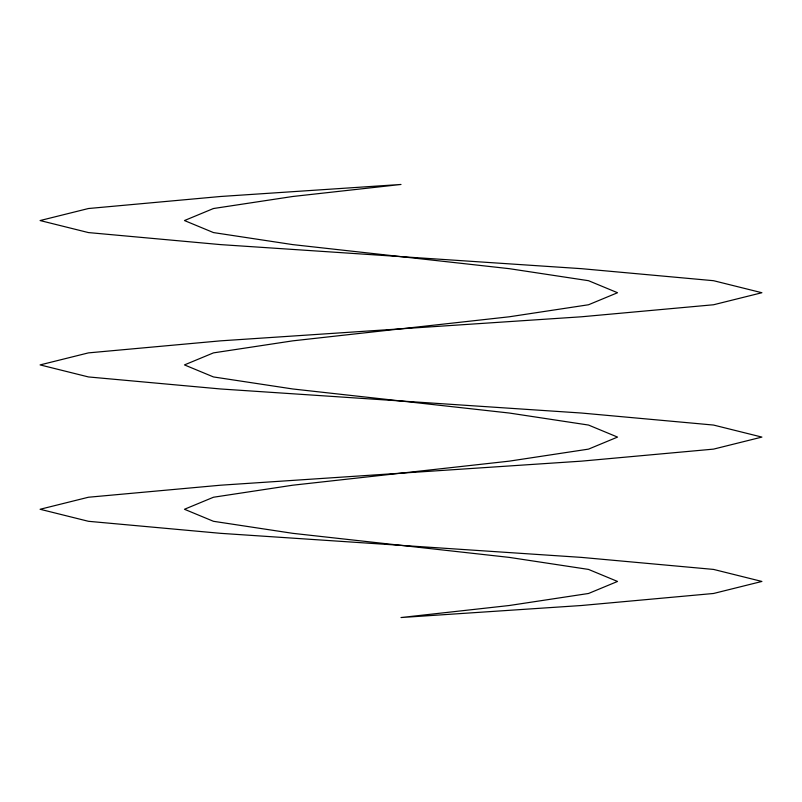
<?xml version="1.0" encoding="UTF-8"?>
<svg xmlns="http://www.w3.org/2000/svg" width="802" height="802" viewBox="0 0 802 802"><rect width="100%" height="100%" fill="white"/><g stroke="black" fill="none" stroke-linecap="round" stroke-linejoin="round"><path stroke-width="1.2" d="M213.472 208.52L184.46 220.55L213.472 232.58L292.73 244.61L509.27 268.67L588.528 280.7L617.54 292.73L588.528 304.76L509.27 316.79L292.73 340.85L213.472 352.88L184.46 364.91L213.472 376.94L292.73 388.97L509.27 413.03L588.528 425.06L617.54 437.09L588.528 449.12L509.27 461.15L292.73 485.21L213.472 497.24L184.46 509.27L213.472 521.3L292.73 533.33L509.27 557.39L588.528 569.42L617.54 581.45L588.528 593.48L509.27 605.51L401 617.54L581.45 605.51L713.549 593.48L761.9 581.45L713.549 569.42L581.45 557.39L220.55 533.33L88.451 521.3L40.1 509.27L88.451 497.24L220.55 485.21L581.45 461.15L713.549 449.12L761.9 437.09L713.549 425.06L581.45 413.03L220.55 388.97L88.451 376.94L40.1 364.91L88.451 352.88L220.55 340.85L581.45 316.79L713.549 304.76L761.9 292.73L713.549 280.7L581.45 268.67L220.55 244.61L88.451 232.58L40.1 220.55L88.451 208.52L220.55 196.49L401 184.46L292.73 196.49L213.472 208.52"/></g></svg>
